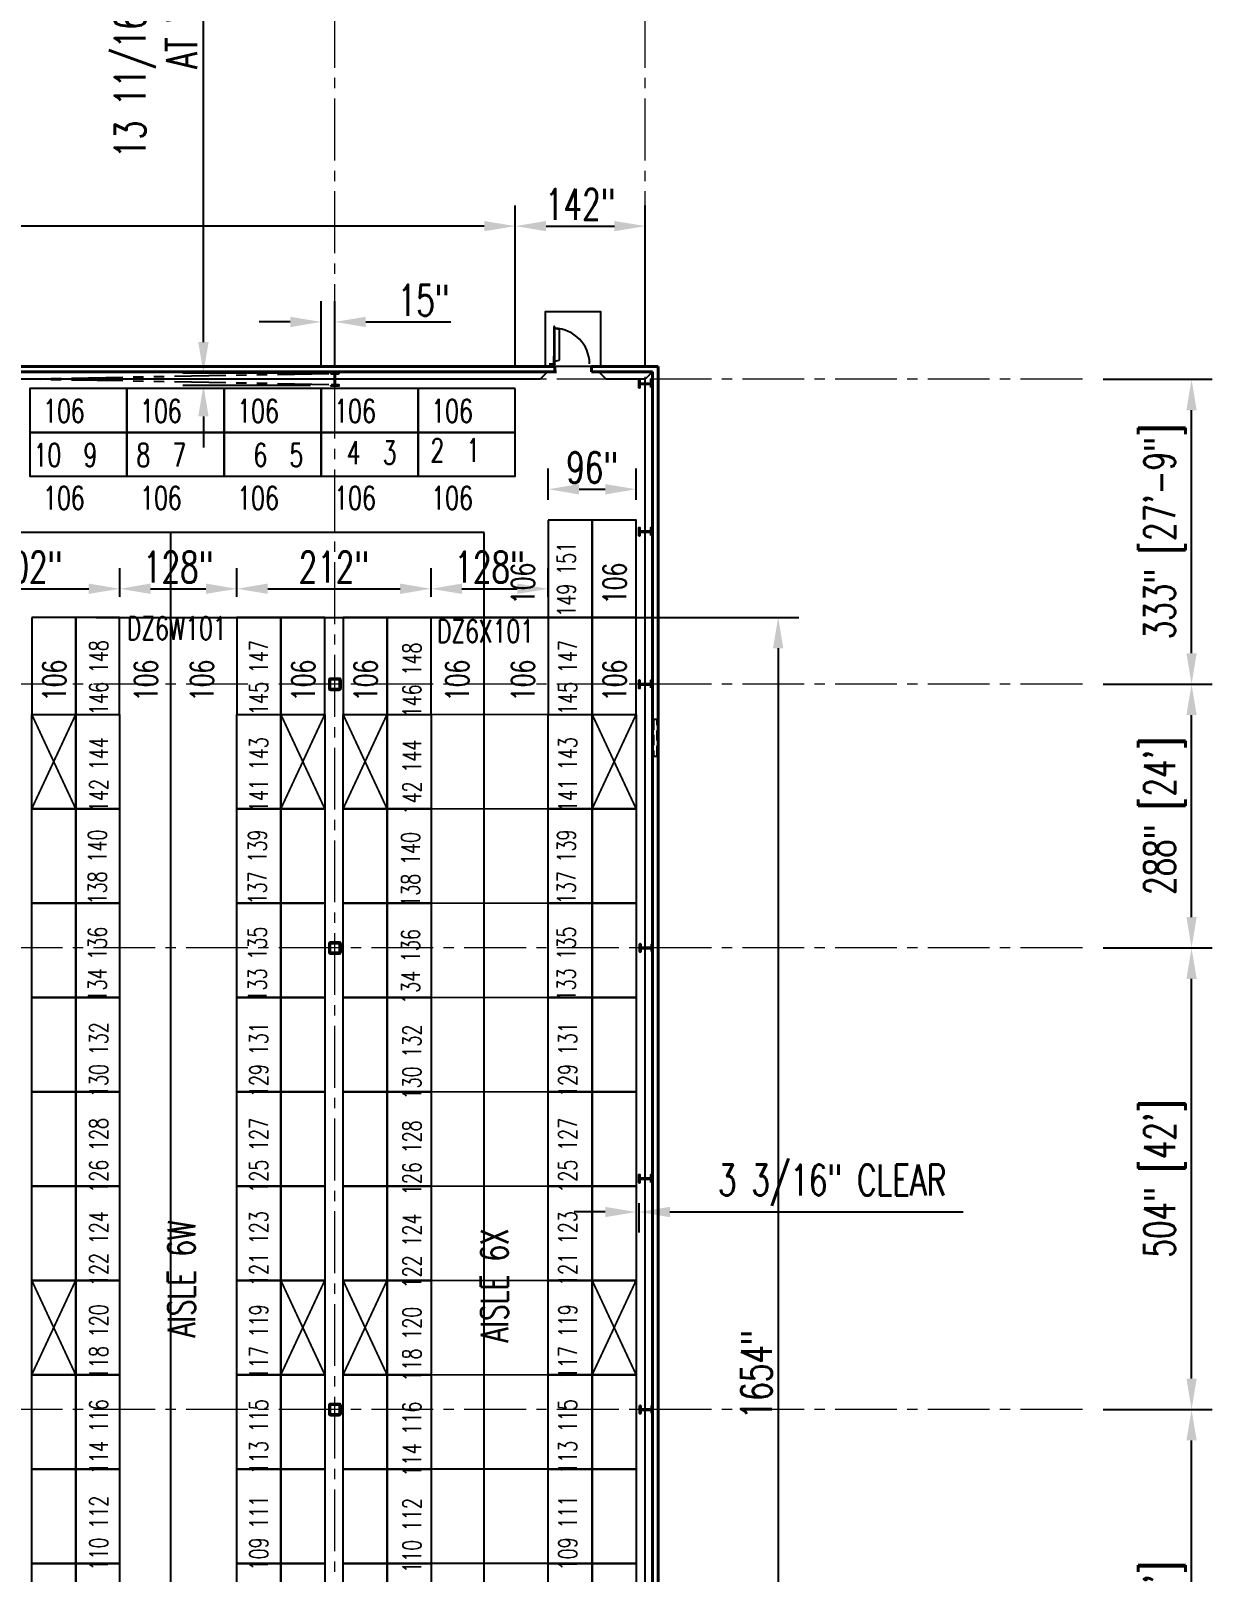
# Model space of a CAD drawing. Header units: inches. Extents: x -1028 to 37906, y -2339 to 19896.
# Drawn here: x 6210 to 7500, y 2828 to 4511 of the extents above; entities that cross this region are included whole.
import ezdxf

# ---------------------------------------------------------------- set-up
doc = ezdxf.new("R2010")
doc.units = ezdxf.units.IN
doc.header["$LTSCALE"] = 90
doc.header["$MEASUREMENT"] = 0
for name, pattern in [('CENTER2', [1.125, 0.75, -0.125, 0.125, -0.125]), ('HIDDEN', [0.375, 0.25, -0.125]), ('HIDDEN2', [0.1875, 0.125, -0.0625]), ('PHANTOM2', [1.25, 0.625, -0.125, 0.125, -0.125, 0.125, -0.125])]:
    doc.linetypes.add(name, pattern=pattern)
for name, color, linetype in [('FDIM', 2, 'Continuous'), ('HIDDENL', 94, 'HIDDEN'), ('RACKING', 5, 'Continuous')]:
    doc.layers.add(name, color=color, linetype=linetype)
for name, color, linetype, lineweight in [('X02461AFP1$0$UCB', 1, 'Continuous', 25), ('X02461AFP1$0$UCENTER', 9, 'CENTER2', 13), ('X02461AFP1$0$UCOLS', 6, 'Continuous', 40), ('X02461AFP1$0$UDR', 1, 'Continuous', 25), ('X02461AFP1$0$UFACCESS', 2, 'HIDDEN2', 25), ('X02461AFP1$0$UFLSL', 2, 'Continuous', 25), ('X02461AFP1$0$USTC', 4, 'Continuous', 25), ('X02461AFP1$0$UWI1', 6, 'Continuous', 40), ('X02461AFP1$0$UXBRACE', 2, 'PHANTOM2', 25)]:
    doc.layers.add(name, color=color, linetype=linetype, lineweight=lineweight)
doc.styles.add('2thirds', font='romans.shx', dxfattribs={"width": 0.7})
doc.dimstyles.new('2tfrac16', dxfattribs={"dimscale": 360, "dimtxt": 0.0938, "dimasz": 0.0938, "dimexe": 0.0625, "dimexo": 0.0625, "dimgap": 0.01, "dimtad": 1, "dimdec": 4, "dimzin": 1, "dimdsep": 46, "dimlunit": 5, "dimtxsty": '2thirds', "dimcen": 0.09, "dimclrd": 256, "dimclre": 256, "dimclrt": 256, "dimadec": 0, "dimazin": 0, "dimtfac": 0.75, "dimtdec": 4, "dimtofl": 0, "dimtmove": 0, "dimatfit": 0, "dimfxl": 1, "dimfrac": 2, "dimtolj": 1, "dimtzin": 0, "dimarcsym": 0})
doc.dimstyles.new('Copy of 2tfrac16 FEET', dxfattribs={"dimscale": 360, "dimtxt": 0.0938, "dimasz": 0.0938, "dimexe": 0.0625, "dimexo": 0.0625, "dimgap": 0.01, "dimtad": 1, "dimdec": 4, "dimzin": 1, "dimdsep": 46, "dimlunit": 5, "dimtxsty": '2thirds', "dimcen": 0.09, "dimclrd": 256, "dimclre": 256, "dimclrt": 256, "dimadec": 0, "dimazin": 0, "dimtfac": 0.75, "dimtdec": 4, "dimtofl": 0, "dimtmove": 0, "dimatfit": 0, "dimfxl": 1, "dimfrac": 2, "dimtolj": 1, "dimtzin": 0, "dimarcsym": 0})

# ---------------------------------------------------------------- blocks, each defined once
blk = doc.blocks.new('BAY')
blk.add_lwpolyline([(1, 1), (1, 0), (0, 0), (0, 1)], close=True)
blk = doc.blocks.new('*D14')
at = {"layer": 'Defpoints', "color": 0}
for p in [(6307, 3902.2), (6105, 3871), (6307, 3871)]:
    blk.add_point(p, dxfattribs=at)
at = {"layer": 'FDIM', "lineweight": -2}
for p, q in [((6105, 3893.5), (6105, 3924.7)), ((6307, 3893.5), (6307, 3924.7)), ((6138.7, 3902.2), (6273.2, 3902.2))]:
    blk.add_line(p, q, dxfattribs=at)
at = {"layer": 'FDIM'}
for points in [[(6138.7, 3907.9), (6138.7, 3896.6), (6105, 3902.2)], [(6273.2, 3907.9), (6273.2, 3896.6), (6307, 3902.2)]]:
    blk.add_solid(points, dxfattribs=at)
at = {"layer": 'FDIM', "insert": (6206, 3925.9), "char_height": 33.77, "attachment_point": 5, "style": '2thirds'}
blk.add_mtext('\\A1;202"', dxfattribs=at)
blk = doc.blocks.new('*D15')
at = {"layer": 'Defpoints', "color": 0}
for p in [(6435, 3902.2), (6307, 3871), (6435, 3871)]:
    blk.add_point(p, dxfattribs=at)
at = {"layer": 'FDIM', "lineweight": -2}
for p, q in [((6307, 3893.5), (6307, 3924.7)), ((6435, 3893.5), (6435, 3924.7)), ((6340.7, 3902.2), (6401.2, 3902.2))]:
    blk.add_line(p, q, dxfattribs=at)
at = {"layer": 'FDIM'}
for points in [[(6340.7, 3907.9), (6340.7, 3896.6), (6307, 3902.2)], [(6401.2, 3907.9), (6401.2, 3896.6), (6435, 3902.2)]]:
    blk.add_solid(points, dxfattribs=at)
at = {"layer": 'FDIM', "insert": (6371, 3925.9), "char_height": 33.77, "attachment_point": 5, "style": '2thirds'}
blk.add_mtext('\\A1;128"', dxfattribs=at)
blk = doc.blocks.new('*D28')
at = {"layer": 'Defpoints', "color": 0}
for p in [(6647, 3902.2), (6435, 3871), (6647, 3871)]:
    blk.add_point(p, dxfattribs=at)
at = {"layer": 'FDIM', "lineweight": -2}
for p, q in [((6435, 3893.5), (6435, 3924.7)), ((6647, 3893.5), (6647, 3924.7)), ((6468.7, 3902.2), (6613.2, 3902.2))]:
    blk.add_line(p, q, dxfattribs=at)
at = {"layer": 'FDIM'}
for points in [[(6468.7, 3907.9), (6468.7, 3896.6), (6435, 3902.2)], [(6613.2, 3907.9), (6613.2, 3896.6), (6647, 3902.2)]]:
    blk.add_solid(points, dxfattribs=at)
at = {"layer": 'FDIM', "insert": (6541, 3925.9), "char_height": 33.77, "attachment_point": 5, "style": '2thirds'}
blk.add_mtext('\\A1;212"', dxfattribs=at)
blk = doc.blocks.new('*D29')
at = {"layer": 'Defpoints', "color": 0}
for p in [(6775, 3902.2), (6647, 3871), (6775, 3871)]:
    blk.add_point(p, dxfattribs=at)
at = {"layer": 'FDIM', "lineweight": -2}
for p, q in [((6647, 3893.5), (6647, 3924.7)), ((6775, 3893.5), (6775, 3924.7)), ((6680.7, 3902.2), (6741.2, 3902.2))]:
    blk.add_line(p, q, dxfattribs=at)
at = {"layer": 'FDIM'}
for points in [[(6680.7, 3907.9), (6680.7, 3896.6), (6647, 3902.2)], [(6741.2, 3907.9), (6741.2, 3896.6), (6775, 3902.2)]]:
    blk.add_solid(points, dxfattribs=at)
at = {"layer": 'FDIM', "insert": (6711, 3925.9), "char_height": 33.77, "attachment_point": 5, "style": '2thirds'}
blk.add_mtext('\\A1;128"', dxfattribs=at)
blk = doc.blocks.new('*D30')
at = {"layer": 'Defpoints', "color": 0}
for p in [(6871, 4010.9), (6775, 3977), (6871, 3977)]:
    blk.add_point(p, dxfattribs=at)
at = {"layer": 'FDIM', "lineweight": -2}
for p, q in [((6775, 3999.5), (6775, 4033.4)), ((6871, 3999.5), (6871, 4033.4)), ((6808.7, 4010.9), (6837.2, 4010.9))]:
    blk.add_line(p, q, dxfattribs=at)
at = {"layer": 'FDIM'}
for points in [[(6808.7, 4016.5), (6808.7, 4005.2), (6775, 4010.9)], [(6837.2, 4016.5), (6837.2, 4005.2), (6871, 4010.9)]]:
    blk.add_solid(points, dxfattribs=at)
at = {"layer": 'FDIM', "insert": (6823, 4034.6), "char_height": 33.77, "attachment_point": 5, "style": '2thirds'}
blk.add_mtext('\\A1;96"', dxfattribs=at)
blk = doc.blocks.new('*D31')
at = {"layer": 'Defpoints', "color": 0}
for p in [(6871, 3250), (6874.1, 3254), (6874.1, 3221.7)]:
    blk.add_point(p, dxfattribs=at)
at = {"layer": 'FDIM', "lineweight": -2}
for p, q in [((6874.1, 3231.5), (6874.1, 3199.2)), ((6837.2, 3221.7), (6803.4, 3221.7)), ((6871, 3227.5), (6871, 3199.2)), ((6907.9, 3221.7), (7228, 3221.7))]:
    blk.add_line(p, q, dxfattribs=at)
at = {"layer": 'FDIM'}
for points in [[(6837.2, 3227.3), (6837.2, 3216), (6871, 3221.7)], [(6907.9, 3227.3), (6907.9, 3216), (6874.1, 3221.7)]]:
    blk.add_solid(points, dxfattribs=at)
at = {"layer": 'FDIM', "insert": (7084.9, 3251), "char_height": 33.768, "attachment_point": 5, "style": '2thirds'}
blk.add_mtext('\\A1;3 3/16" CLEAR', dxfattribs=at)
blk = doc.blocks.new('*D59')
at = {"layer": 'Defpoints', "color": 0}
for p in [(3983, 4298.2), (3983, 4121), (6739, 4121)]:
    blk.add_point(p, dxfattribs=at)
at = {"layer": 'FDIM', "lineweight": -2}
for p, q in [((3983, 4143.5), (3983, 4320.7)), ((6739, 4143.5), (6739, 4320.7)), ((6705.2, 4298.2), (4016.7, 4298.2))]:
    blk.add_line(p, q, dxfattribs=at)
at = {"layer": 'FDIM'}
for points in [[(4016.7, 4303.8), (4016.7, 4292.6), (3983, 4298.2)], [(6705.2, 4303.8), (6705.2, 4292.6), (6739, 4298.2)]]:
    blk.add_solid(points, dxfattribs=at)
at = {"layer": 'FDIM', "insert": (5437.2, 4321.9), "char_height": 33.768, "attachment_point": 5, "style": '2thirds'}
blk.add_mtext('\\A1;26 BAYS @ 106"cc = 2756"cc', dxfattribs=at)
blk = doc.blocks.new('*D60')
at = {"layer": 'Defpoints', "color": 0}
for p in [(6542, 4193.6), (6527, 4121), (6542, 4121)]:
    blk.add_point(p, dxfattribs=at)
at = {"layer": 'FDIM', "lineweight": -2}
for p, q in [((6527, 4143.5), (6527, 4216.1)), ((6542, 4143.5), (6542, 4216.1)), ((6493.2, 4193.6), (6459.4, 4193.6)), ((6575.7, 4193.6), (6668.5, 4193.6))]:
    blk.add_line(p, q, dxfattribs=at)
at = {"layer": 'FDIM'}
for points in [[(6493.2, 4199.2), (6493.2, 4187.9), (6527, 4193.6)], [(6575.7, 4199.2), (6575.7, 4187.9), (6542, 4193.6)]]:
    blk.add_solid(points, dxfattribs=at)
at = {"layer": 'FDIM', "insert": (6639, 4217.3), "char_height": 33.77, "attachment_point": 5, "style": '2thirds'}
blk.add_mtext('\\A1;15"', dxfattribs=at)
blk = doc.blocks.new('*D65')
at = {"layer": 'Defpoints', "color": 0}
for p in [(6881, 4298.2), (6739, 4121), (6881, 4121)]:
    blk.add_point(p, dxfattribs=at)
at = {"layer": 'FDIM', "lineweight": -2}
for p, q in [((6739, 4143.5), (6739, 4320.7)), ((6881, 4143.5), (6881, 4320.7)), ((6772.7, 4298.2), (6847.2, 4298.2))]:
    blk.add_line(p, q, dxfattribs=at)
at = {"layer": 'FDIM'}
for points in [[(6772.7, 4303.8), (6772.7, 4292.6), (6739, 4298.2)], [(6847.2, 4303.8), (6847.2, 4292.6), (6881, 4298.2)]]:
    blk.add_solid(points, dxfattribs=at)
at = {"layer": 'FDIM', "insert": (6810, 4321.9), "char_height": 33.77, "attachment_point": 5, "style": '2thirds'}
blk.add_mtext('\\A1;142"', dxfattribs=at)
blk = doc.blocks.new('*D66')
at = {"layer": 'Defpoints', "color": 0}
for p in [(6398.5, 4137.8), (6538, 4137.8), (6538, 4124.2)]:
    blk.add_point(p, dxfattribs=at)
at = {"layer": 'FDIM', "lineweight": -2}
for p, q in [((6398.5, 4171.6), (6398.5, 4715.1)), ((6515.5, 4137.8), (6376, 4137.8)), ((6515.5, 4124.2), (6376, 4124.2)), ((6398.5, 4090.4), (6398.5, 4056.6))]:
    blk.add_line(p, q, dxfattribs=at)
at = {"layer": 'FDIM'}
for points in [[(6392.8, 4171.6), (6404.1, 4171.6), (6398.5, 4137.8)], [(6392.8, 4090.4), (6404.1, 4090.4), (6398.5, 4124.2)]]:
    blk.add_solid(points, dxfattribs=at)
at = {"layer": 'FDIM', "insert": (6346.6, 4533.7), "char_height": 33.768, "attachment_point": 5, "rotation": 90, "style": '2thirds'}
blk.add_mtext('\\A1;13 11/16" COLUMN\\PAT WALL', dxfattribs=at)
blk = doc.blocks.new('*D131')
at = {"layer": 'Defpoints', "color": 0}
for p in [(7358.3, 3006), (7477.5, 3006), (7358.3, 2502)]:
    blk.add_point(p, dxfattribs=at)
at = {"layer": 'FDIM', "lineweight": -2}
for p, q in [((7380.8, 3006), (7500, 3006)), ((7477.5, 2535.8), (7477.5, 2972.2)), ((7380.8, 2502), (7500, 2502))]:
    blk.add_line(p, q, dxfattribs=at)
at = {"layer": 'FDIM'}
for points in [[(7471.9, 2972.2), (7483.1, 2972.2), (7477.5, 3006)], [(7471.9, 2535.8), (7483.1, 2535.8), (7477.5, 2502)]]:
    blk.add_solid(points, dxfattribs=at)
at = {"layer": 'FDIM', "insert": (7448.2, 2754), "char_height": 33.768, "attachment_point": 5, "rotation": 90, "style": '2thirds'}
blk.add_mtext('\\A1;504" [42\']', dxfattribs=at)
blk = doc.blocks.new('*D132')
at = {"layer": 'Defpoints', "color": 0}
for p in [(7358.3, 3510), (7477.5, 3510), (7358.3, 3006)]:
    blk.add_point(p, dxfattribs=at)
at = {"layer": 'FDIM', "lineweight": -2}
for p, q in [((7380.8, 3510), (7500, 3510)), ((7477.5, 3039.8), (7477.5, 3476.2)), ((7380.8, 3006), (7500, 3006))]:
    blk.add_line(p, q, dxfattribs=at)
at = {"layer": 'FDIM'}
for points in [[(7471.9, 3476.2), (7483.1, 3476.2), (7477.5, 3510)], [(7471.9, 3039.8), (7483.1, 3039.8), (7477.5, 3006)]]:
    blk.add_solid(points, dxfattribs=at)
at = {"layer": 'FDIM', "insert": (7448.2, 3258), "char_height": 33.768, "attachment_point": 5, "rotation": 90, "style": '2thirds'}
blk.add_mtext('\\A1;504" [42\']', dxfattribs=at)
blk = doc.blocks.new('*D133')
at = {"layer": 'Defpoints', "color": 0}
for p in [(7358.3, 3798), (7477.5, 3798), (7358.3, 3510)]:
    blk.add_point(p, dxfattribs=at)
at = {"layer": 'FDIM', "lineweight": -2}
for p, q in [((7380.8, 3798), (7500, 3798)), ((7477.5, 3543.8), (7477.5, 3764.2)), ((7380.8, 3510), (7500, 3510))]:
    blk.add_line(p, q, dxfattribs=at)
at = {"layer": 'FDIM'}
for points in [[(7471.9, 3764.2), (7483.1, 3764.2), (7477.5, 3798)], [(7471.9, 3543.8), (7483.1, 3543.8), (7477.5, 3510)]]:
    blk.add_solid(points, dxfattribs=at)
at = {"layer": 'FDIM', "insert": (7448.2, 3654), "char_height": 33.768, "attachment_point": 5, "rotation": 90, "style": '2thirds'}
blk.add_mtext('\\A1;288" [24\']', dxfattribs=at)
blk = doc.blocks.new('*D134')
at = {"layer": 'Defpoints', "color": 0}
for p in [(7358.3, 4131), (7477.5, 4131), (7358.3, 3798)]:
    blk.add_point(p, dxfattribs=at)
at = {"layer": 'FDIM', "lineweight": -2}
for p, q in [((7380.8, 4131), (7500, 4131)), ((7477.5, 3831.8), (7477.5, 4097.2)), ((7380.8, 3798), (7500, 3798))]:
    blk.add_line(p, q, dxfattribs=at)
at = {"layer": 'FDIM'}
for points in [[(7471.9, 4097.2), (7483.1, 4097.2), (7477.5, 4131)], [(7471.9, 3831.8), (7483.1, 3831.8), (7477.5, 3798)]]:
    blk.add_solid(points, dxfattribs=at)
at = {"layer": 'FDIM', "insert": (7448.2, 3964.5), "char_height": 33.768, "attachment_point": 5, "rotation": 90, "style": '2thirds'}
blk.add_mtext('\\A1;333" [27\'-9"]', dxfattribs=at)
blk = doc.blocks.new('*D211')
at = {"lineweight": -2}
for p, q in [((6281.5, 3871), (7048.6, 3871)), ((7026.1, 3837.2), (7026.1, 2250.8)), ((6329.5, 2217), (7048.6, 2217))]:
    blk.add_line(p, q, dxfattribs=at)
for points in [[(7020.4, 3837.2), (7031.7, 3837.2), (7026.1, 3871)], [(7020.4, 2250.8), (7031.7, 2250.8), (7026.1, 2217)]]:
    blk.add_solid(points)
at = {"layer": 'Defpoints', "color": 0}
for p in [(6259, 3871), (6307, 2217), (7026.1, 2217)]:
    blk.add_point(p, dxfattribs=at)
at = {"insert": (7002.4, 3044), "char_height": 33.77, "attachment_point": 5, "rotation": 90, "style": '2thirds'}
blk.add_mtext('\\A1;1654"', dxfattribs=at)

msp = doc.modelspace()

# ---------------------------------------------------------------- linework, layer by layer
for p, q in [((6705.064993, 3963.823245), (4028.181153, 3963.823245)), ((6362.484996, 3963.107367), (6362.484996, 198.119197)), ((6705.064993, 198.080186), (6705.064993, 3963.823245))]:
    msp.add_line(p, q)
at = {"layer": 'HIDDENL', "const_width": 2}
for points in [[(6646.978386, 3870.985913), (6774.978386, 3870.985913)], [(6210.978386, 3764.985913), (6258.978386, 3661.985913)], [(6210.978386, 3661.985913), (6258.978386, 3764.985913)], [(6482.978386, 3661.985913), (6530.978386, 3764.985913)], [(6482.978386, 3764.985913), (6530.978386, 3661.985913)], [(6550.978386, 3764.985913), (6598.978386, 3661.985913)], [(6550.978386, 3661.985913), (6598.978386, 3764.985913)], [(6646.978386, 3764.985913), (6774.978386, 3764.985913)], [(6822.978386, 3764.985913), (6870.978386, 3661.985913)], [(6822.978386, 3661.985913), (6870.978386, 3764.985913)], [(6646.978386, 3661.985913), (6774.978386, 3661.985913)], [(6646.978386, 3558.985913), (6774.978386, 3558.985913)], [(6646.978386, 3455.985913), (6774.978386, 3455.985913)], [(6646.978386, 3352.985913), (6774.978386, 3352.985913)], [(6646.978386, 3249.985913), (6774.978386, 3249.985913)], [(6210.978386, 3146.985913), (6258.978386, 3043.985913)], [(6210.978386, 3043.985913), (6258.978386, 3146.985913)], [(6482.978386, 3043.985913), (6530.978386, 3146.985913)], [(6482.978386, 3146.985913), (6530.978386, 3043.985913)], [(6550.978386, 3146.985913), (6598.978386, 3043.985913)], [(6550.978386, 3043.985913), (6598.978386, 3146.985913)], [(6646.978386, 3146.985913), (6774.978386, 3146.985913)], [(6822.978386, 3146.985913), (6870.978386, 3043.985913)], [(6822.978386, 3043.985913), (6870.978386, 3146.985913)], [(6646.978386, 3043.985913), (6774.978386, 3043.985913)], [(6646.978386, 2940.985913), (6774.978386, 2940.985913)], [(6646.978386, 2837.985913), (6774.978386, 2837.985913)]]:
    msp.add_lwpolyline(points, dxfattribs=at)
at = {"layer": 'X02461AFP1$0$UCB'}
for p, q in [((6766.091208, 4130.996885), (3904.978386, 4130.996885)), ((6774.080236, 4138.985913), (6766.091208, 4130.996885)), ((6830.072649, 4138.985913), (6838.069389, 4130.989173)), ((6880.981646, 4130.989173), (6838.069389, 4130.989173)), ((6880.978386, 6.985913), (6880.978386, 4130.989173)), ((6888.978386, 4138.985913), (6880.981646, 4130.989173))]:
    msp.add_line(p, q, dxfattribs=at)
at = {"layer": 'X02461AFP1$0$UCENTER'}
for p, q in [((6541.978386, -1198.813599), (6541.978386, 4853.515788)), ((6880.978386, -1198.813599), (6880.978386, 4853.515788)), ((7358.264777, 4130.985913), (1014.154905, 4130.985913)), ((7358.264777, 3797.985913), (3816.460771, 3797.985913)), ((7358.264777, 3509.985913), (3816.460771, 3509.985913)), ((7358.264777, 3005.985913), (1014.154905, 3005.985913))]:
    msp.add_line(p, q, dxfattribs=at)
at = {"layer": 'X02461AFP1$0$UCOLS'}
for points in [[(6537.980886, 4124.685913), (6537.980886, 4124.155913), (6545.975886, 4124.155913), (6545.975886, 4124.685913), (6542.913386, 4124.685913, -0.4142135624), (6542.130886, 4125.468413), (6542.130886, 4136.503413, -0.4142135624), (6542.913386, 4137.285913), (6545.975886, 4137.285913), (6545.975886, 4137.815913), (6537.980886, 4137.815913), (6537.980886, 4137.285913), (6541.043386, 4137.285913, -0.4142135624), (6541.825886, 4136.503413), (6541.825886, 4125.468413, -0.4142135624), (6541.043386, 4124.685913)], [(6887.278386, 4121.988413), (6887.808386, 4121.988413), (6887.808386, 4129.983413), (6887.278386, 4129.983413), (6887.278386, 4126.920913, -0.4142135624), (6886.495886, 4126.138413), (6875.460886, 4126.138413, -0.4142135624), (6874.678386, 4126.920913), (6874.678386, 4129.983413), (6874.148386, 4129.983413), (6874.148386, 4121.988413), (6874.678386, 4121.988413), (6874.678386, 4125.050913, -0.4142135624), (6875.460886, 4125.833413), (6886.495886, 4125.833413, -0.4142135624), (6887.278386, 4125.050913)], [(6887.278386, 3960.488413), (6887.808386, 3960.488413), (6887.808386, 3968.483413), (6887.278386, 3968.483413), (6887.278386, 3965.420913, -0.4142135624), (6886.495886, 3964.638413), (6875.460886, 3964.638413, -0.4142135624), (6874.678386, 3965.420913), (6874.678386, 3968.483413), (6874.148386, 3968.483413), (6874.148386, 3960.488413), (6874.678386, 3960.488413), (6874.678386, 3963.550913, -0.4142135624), (6875.460886, 3964.333413), (6886.495886, 3964.333413, -0.4142135624), (6887.278386, 3963.550913)], [(6535.978386, 3793.235913, 0.4142135624), (6537.228386, 3791.985913), (6546.728386, 3791.985913, 0.4142135624), (6547.978386, 3793.235913), (6547.978386, 3802.735913, 0.4142135624), (6546.728386, 3803.985913), (6537.228386, 3803.985913, 0.4142135624), (6535.978386, 3802.735913)], [(6536.603386, 3793.235913, 0.4142135624), (6537.228386, 3792.610913), (6546.728386, 3792.610913, 0.4142135624), (6547.353386, 3793.235913), (6547.353386, 3802.735913, 0.4142135624), (6546.728386, 3803.360913), (6537.228386, 3803.360913, 0.4142135624), (6536.603386, 3802.735913)], [(6887.278386, 3793.988413), (6887.808386, 3793.988413), (6887.808386, 3801.983413), (6887.278386, 3801.983413), (6887.278386, 3798.920913, -0.4142135624), (6886.495886, 3798.138413), (6875.460886, 3798.138413, -0.4142135624), (6874.678386, 3798.920913), (6874.678386, 3801.983413), (6874.148386, 3801.983413), (6874.148386, 3793.988413), (6874.678386, 3793.988413), (6874.678386, 3797.050913, -0.4142135624), (6875.460886, 3797.833413), (6886.495886, 3797.833413, -0.4142135624), (6887.278386, 3797.050913)], [(6535.978386, 3505.235913, 0.4142135624), (6537.228386, 3503.985913), (6546.728386, 3503.985913, 0.4142135624), (6547.978386, 3505.235913), (6547.978386, 3514.735913, 0.4142135624), (6546.728386, 3515.985913), (6537.228386, 3515.985913, 0.4142135624), (6535.978386, 3514.735913)], [(6536.603386, 3505.235913, 0.4142135624), (6537.228386, 3504.610913), (6546.728386, 3504.610913, 0.4142135624), (6547.353386, 3505.235913), (6547.353386, 3514.735913, 0.4142135624), (6546.728386, 3515.360913), (6537.228386, 3515.360913, 0.4142135624), (6536.603386, 3514.735913)], [(6888.278386, 3505.988413), (6888.808386, 3505.988413), (6888.808386, 3513.983413), (6888.278386, 3513.983413), (6888.278386, 3510.920913, -0.4142135624), (6887.495886, 3510.138413), (6876.460886, 3510.138413, -0.4142135624), (6875.678386, 3510.920913), (6875.678386, 3513.983413), (6875.148386, 3513.983413), (6875.148386, 3505.988413), (6875.678386, 3505.988413), (6875.678386, 3509.050913, -0.4142135624), (6876.460886, 3509.833413), (6887.495886, 3509.833413, -0.4142135624), (6888.278386, 3509.050913)], [(6887.278386, 3253.988413), (6887.808386, 3253.988413), (6887.808386, 3261.983413), (6887.278386, 3261.983413), (6887.278386, 3258.920913, -0.4142135624), (6886.495886, 3258.138413), (6875.460886, 3258.138413, -0.4142135624), (6874.678386, 3258.920913), (6874.678386, 3261.983413), (6874.148386, 3261.983413), (6874.148386, 3253.988413), (6874.678386, 3253.988413), (6874.678386, 3257.050913, -0.4142135624), (6875.460886, 3257.833413), (6886.495886, 3257.833413, -0.4142135624), (6887.278386, 3257.050913)], [(6535.978386, 3001.235913, 0.4142135624), (6537.228386, 2999.985913), (6546.728386, 2999.985913, 0.4142135624), (6547.978386, 3001.235913), (6547.978386, 3010.735913, 0.4142135624), (6546.728386, 3011.985913), (6537.228386, 3011.985913, 0.4142135624), (6535.978386, 3010.735913)], [(6536.603386, 3001.235913, 0.4142135624), (6537.228386, 3000.610913), (6546.728386, 3000.610913, 0.4142135624), (6547.353386, 3001.235913), (6547.353386, 3010.735913, 0.4142135624), (6546.728386, 3011.360913), (6537.228386, 3011.360913, 0.4142135624), (6536.603386, 3010.735913)], [(6888.278386, 3001.988413), (6888.808386, 3001.988413), (6888.808386, 3009.983413), (6888.278386, 3009.983413), (6888.278386, 3006.920913, -0.4142135624), (6887.495886, 3006.138413), (6876.460886, 3006.138413, -0.4142135624), (6875.678386, 3006.920913), (6875.678386, 3009.983413), (6875.148386, 3009.983413), (6875.148386, 3001.988413), (6875.678386, 3001.988413), (6875.678386, 3005.050913, -0.4142135624), (6876.460886, 3005.833413), (6887.495886, 3005.833413, -0.4142135624), (6888.278386, 3005.050913)]]:
    msp.add_lwpolyline(points, format="xyb", close=True, dxfattribs=at)
at = {"layer": 'X02461AFP1$0$UDR'}
for p, q in [((6781.174467, 4188.512888), (6781.174467, 4148.548413)), ((6782.111967, 4188.512888), (6781.174467, 4188.512888)), ((6782.111967, 4148.548413), (6782.111967, 4188.512888)), ((6787.111967, 4185.151744), (6782.112095, 4186.498082)), ((6787.111967, 4151.893968), (6787.111967, 4185.151744)), ((6780.65486, 4147.548413), (6775.861967, 4147.548413)), ((6780.611967, 4156.360913), (6780.611967, 4147.780856)), ((6782.111967, 4150.554222), (6787.111967, 4151.893968)), ((6782.111967, 4147.985913), (6782.111967, 4147.048413))]:
    msp.add_line(p, q, dxfattribs=at)
msp.add_circle((6781.361967, 4147.798413), 0.75, dxfattribs=at)
msp.add_arc((6781.361967, 4147.798413), 38.706938, 0.050553566, 88.889557064, dxfattribs=at)
at = {"layer": 'X02461AFP1$0$UFACCESS'}
msp.add_lwpolyline([(6893.825714, 3719.493954), (6893.825714, 3759.493954), (6889.825714, 3759.493954), (6889.825714, 3719.493954)], close=True, dxfattribs=at)
at = {"layer": 'X02461AFP1$0$UFLSL'}
msp.add_line((6822.076442, 4144.983125), (6782.076442, 4144.983125), dxfattribs=at)
at = {"layer": 'X02461AFP1$0$USTC'}
msp.add_lwpolyline([(6772.078137, 4144.983066), (6772.078137, 4204.983066), (6832.078137, 4204.983066), (6832.078137, 4144.983066)], dxfattribs=at)
at = {"layer": 'X02461AFP1$0$UWI1'}
for p, q in [((6782.076442, 4144.985913), (3832.951467, 4144.985913)), ((6782.080757, 4138.985913), (6782.078143, 4144.983093)), ((6894.978386, 4144.985913), (6822.078143, 4144.985913)), ((6822.080757, 4138.985913), (6822.078143, 4144.983125)), ((6894.978386, -5.014087), (6894.978386, 4144.985913)), ((6784.076442, 4138.985913), (3896.978386, 4138.985913)), ((6888.978386, 4138.985913), (6822.080757, 4138.985913)), ((6888.978386, -1.014087), (6888.978386, 4138.985913))]:
    msp.add_line(p, q, dxfattribs=at)
at = {"layer": 'X02461AFP1$0$UXBRACE'}
for p, q in [((6535.444158, 4124.985913), (5876.512614, 4136.985913)), ((6535.444158, 4136.985913), (5876.512614, 4124.985913))]:
    msp.add_line(p, q, dxfattribs=at)

# ---------------------------------------------------------------- block references
at = {"layer": 'RACKING', "xscale": -48, "yscale": 106, "zscale": 48, "rotation": 270}
for p in [(6208.978386, 4072.985913), (6314.978386, 4072.985913), (6420.978386, 4072.985913), (6526.978386, 4072.985913), (6632.978386, 4072.985913), (6208.978386, 4024.985913), (6314.978386, 4024.985913), (6420.978386, 4024.985913), (6526.978386, 4024.985913), (6632.978386, 4024.985913)]:
    msp.add_blockref('BAY', p, dxfattribs=at)
at = {"layer": 'RACKING', "zscale": 48}
for p, xscale, yscale in [((6822.978386, 3870.985913), -48, 106), ((6870.978386, 3870.985913), -48, 106), ((6258.978386, 3764.985913), -48, 106), ((6306.978386, 3764.985913), -48, 106), ((6482.978386, 3764.985913), -48, 106), ((6530.978386, 3764.985913), -48, 106), ((6598.978386, 3764.985913), -48, 106), ((6646.978386, 3764.985913), -48, 106), ((6822.978386, 3764.985913), -48, 106), ((6870.978386, 3764.985913), -48, 106), ((6210.978386, 3661.985913), 48, 103), ((6258.978386, 3661.985913), 48, 103), ((6434.978386, 3661.985913), 48, 103), ((6482.978386, 3661.985913), 48, 103), ((6550.978386, 3661.985913), 48, 103), ((6598.978386, 3661.985913), 48, 103), ((6774.978386, 3661.985913), 48, 103), ((6822.978386, 3661.985913), 48, 103), ((6210.978386, 3558.985913), 48, 103), ((6258.978386, 3558.985913), 48, 103), ((6434.978386, 3558.985913), 48, 103), ((6482.978386, 3558.985913), 48, 103), ((6550.978386, 3558.985913), 48, 103), ((6598.978386, 3558.985913), 48, 103), ((6774.978386, 3558.985913), 48, 103), ((6822.978386, 3558.985913), 48, 103), ((6210.978386, 3455.985913), 48, 103), ((6258.978386, 3455.985913), 48, 103), ((6434.978386, 3455.985913), 48, 103), ((6482.978386, 3455.985913), 48, 103), ((6550.978386, 3455.985913), 48, 103), ((6598.978386, 3455.985913), 48, 103), ((6774.978386, 3455.985913), 48, 103), ((6822.978386, 3455.985913), 48, 103), ((6210.978386, 3352.985913), 48, 103), ((6258.978386, 3352.985913), 48, 103), ((6434.978386, 3352.985913), 48, 103), ((6482.978386, 3352.985913), 48, 103), ((6550.978386, 3352.985913), 48, 103), ((6598.978386, 3352.985913), 48, 103), ((6774.978386, 3352.985913), 48, 103), ((6822.978386, 3352.985913), 48, 103), ((6210.978386, 3249.985913), 48, 103), ((6258.978386, 3249.985913), 48, 103), ((6434.978386, 3249.985913), 48, 103), ((6482.978386, 3249.985913), 48, 103), ((6550.978386, 3249.985913), 48, 103), ((6598.978386, 3249.985913), 48, 103), ((6774.978386, 3249.985913), 48, 103), ((6822.978386, 3249.985913), 48, 103), ((6210.978386, 3146.985913), 48, 103), ((6258.978386, 3146.985913), 48, 103), ((6434.978386, 3146.985913), 48, 103), ((6482.978386, 3146.985913), 48, 103), ((6550.978386, 3146.985913), 48, 103), ((6598.978386, 3146.985913), 48, 103), ((6774.978386, 3146.985913), 48, 103), ((6822.978386, 3146.985913), 48, 103), ((6210.978386, 3043.985913), 48, 103), ((6258.978386, 3043.985913), 48, 103), ((6434.978386, 3043.985913), 48, 103), ((6482.978386, 3043.985913), 48, 103), ((6550.978386, 3043.985913), 48, 103), ((6598.978386, 3043.985913), 48, 103), ((6774.978386, 3043.985913), 48, 103), ((6822.978386, 3043.985913), 48, 103), ((6210.978386, 2940.985913), 48, 103), ((6258.978386, 2940.985913), 48, 103), ((6434.978386, 2940.985913), 48, 103), ((6482.978386, 2940.985913), 48, 103), ((6550.978386, 2940.985913), 48, 103), ((6598.978386, 2940.985913), 48, 103), ((6774.978386, 2940.985913), 48, 103), ((6822.978386, 2940.985913), 48, 103), ((6210.978386, 2837.985913), 48, 103), ((6258.978386, 2837.985913), 48, 103), ((6434.978386, 2837.985913), 48, 103), ((6482.978386, 2837.985913), 48, 103), ((6550.978386, 2837.985913), 48, 103), ((6598.978386, 2837.985913), 48, 103), ((6774.978386, 2837.985913), 48, 103), ((6822.978386, 2837.985913), 48, 103), ((6210.978386, 2734.985913), 48, 103), ((6258.978386, 2734.985913), 48, 103), ((6434.978386, 2734.985913), 48, 103), ((6482.978386, 2734.985913), 48, 103), ((6550.978386, 2734.985913), 48, 103), ((6598.978386, 2734.985913), 48, 103), ((6774.978386, 2734.985913), 48, 103), ((6822.978386, 2734.985913), 48, 103)]:
    msp.add_blockref('BAY', p, dxfattribs=dict(at, xscale=xscale, yscale=yscale))

# ---------------------------------------------------------------- texts
at = {"char_height": 25, "width": 113.26176624, "attachment_point": 1, "style": '2thirds'}
for s, insert in [('DZ6W101', (6314.922954, 3871.569613)), ('DZ6X101', (6653.566797, 3868.367896))]:
    msp.add_mtext(s, dxfattribs=dict(at, insert=insert))
at = {"layer": 'FDIM', "style": '2thirds', "width": 0.7}
for s, p in [('106', (6223.375269, 4083.789602)), ('106', (6329.375269, 4083.789602)), ('106', (6435.375269, 4083.789602)), ('106', (6541.375269, 4083.789602)), ('106', (6647.375269, 4083.789602)), ('10  9', (6213.054694, 4035.578026)), ('8  7', (6325.273747, 4035.578026)), ('6  5', (6453.151237, 4035.578026)), ('4  3', (6554.931279, 4038.186761)), ('2  1', (6646.272343, 4040.795476)), ('106', (6223.375269, 3988.832465)), ('106', (6329.375269, 3988.832465)), ('106', (6435.375269, 3988.832465)), ('106', (6541.375269, 3988.832465)), ('106', (6647.375269, 3988.832465))]:
    msp.add_text(s, height=25.2085466, dxfattribs=at).set_placement(p)
for s, height, p in [('149 151', 20, (6804.886587, 3871.74654)), ('106', 25.2085466, (6759.979803, 3885.382795)), ('106', 25.2085466, (6860.174697, 3885.382795)), ('146 148', 20, (6294.217307, 3764.407731)), ('145 147', 20, (6468.934091, 3764.407741)), ('146 148', 20, (6636.093861, 3761.798995)), ('145 147', 20, (6806.353568, 3764.488635)), ('106', 25.2085466, (6248.174697, 3779.382795)), ('106', 25.2085466, (6348.36959, 3779.382795)), ('106', 25.2085466, (6409.547659, 3779.382795)), ('106', 25.2085466, (6520.174697, 3779.382795)), ('106', 25.2085466, (6588.174697, 3779.382795)), ('106', 25.2085466, (6688.36959, 3779.382795)), ('106', 25.2085466, (6759.979803, 3779.382795)), ('106', 25.2085466, (6860.174697, 3779.382795)), ('142 144', 20, (6294.217307, 3658.407731)), ('141 143', 20, (6468.934091, 3658.407741)), ('141 143', 20, (6806.353568, 3658.488635)), ('142 144', 20, (6636.093861, 3655.798995)), ('138 140', 20, (6292.750305, 3557.616986)), ('137 139', 20, (6467.467089, 3557.616996)), ('137 139', 20, (6804.886565, 3557.69789)), ('138 140', 20, (6634.626859, 3555.008251)), ('134 136', 20, (6292.750305, 3451.616986)), ('133 135', 20, (6467.467089, 3451.616996)), ('134 136', 20, (6634.626859, 3449.008251)), ('133 135', 20, (6804.886565, 3451.69789)), ('130 132', 20, (6294.217307, 3347.270557)), ('129 131', 20, (6468.934091, 3347.270567)), ('130 132', 20, (6636.093861, 3344.661821)), ('129 131', 20, (6806.353568, 3347.351461)), ('126 128', 20, (6294.217307, 3242.717032)), ('125 127', 20, (6468.934091, 3242.717043)), ('126 128', 20, (6636.093861, 3240.108297)), ('125 127', 20, (6806.353568, 3242.797937)), ('122 124', 20, (6294.220143, 3140.929288)), ('121 123', 20, (6468.936927, 3140.929299)), ('122 124', 20, (6636.096697, 3138.320553)), ('121 123', 20, (6806.356404, 3141.010193)), ('AISLE 6W', 30, (6389.500957, 3084.857496)), ('AISLE 6X', 30, (6731.325091, 3079.525304)), ('118 120', 20, (6294.220143, 3039.268643)), ('117 119', 20, (6468.936927, 3039.268653)), ('118 120', 20, (6636.096697, 3036.659907)), ('117 119', 20, (6806.356404, 3039.349547)), ('114 116', 20, (6294.220143, 2935.585019)), ('113 115', 20, (6468.936927, 2935.58503)), ('114 116', 20, (6636.096697, 2932.976284)), ('113 115', 20, (6806.356404, 2935.665924)), ('110 112', 20, (6294.220143, 2830.308239)), ('109 111', 20, (6468.936927, 2830.308249)), ('110 112', 20, (6636.096697, 2827.699504)), ('109 111', 20, (6806.356404, 2830.389144))]:
    msp.add_text(s, height=height, rotation=90, dxfattribs=at).set_placement(p)

# ---------------------------------------------------------------- dimensions: what is measured, and where the dimension line sits
dim = msp.add_linear_dim(base=(7026.058588, 2216.985913), p1=(6258.978386, 3870.985913), p2=(6306.978386, 2216.985913), angle=90, dimstyle='2tfrac16', override={"dimpost": '"'})
dim.commit()
dim.dimension.update_dxf_attribs({"geometry": '*D211', "text_midpoint": (7002.358588, 3043.985913)})
at = {"layer": 'FDIM'}
dim = msp.add_linear_dim(base=(6398.45258, 4137.815913), p1=(6537.980886, 4124.155913), p2=(6537.980886, 4137.815913), angle=90, text='<> COLUMN\\PAT WALL', dimstyle='2tfrac16', override={"dimpost": '"'}, dxfattribs=at)
dim.commit()
dim.dimension.update_dxf_attribs({"geometry": '*D66', "text_midpoint": (6398.45258, 4533.687513), "dimtype": 160})
dim = msp.add_linear_dim(base=(3982.978386, 4298.201118), p1=(6738.978386, 4120.985913), p2=(3982.978386, 4120.985913), text='26 BAYS @ 106"cc = <>cc', dimstyle='2tfrac16', override={"dimpost": '"'}, dxfattribs=at)
dim.commit()
dim.dimension.update_dxf_attribs({"geometry": '*D59', "text_midpoint": (5437.198855, 4298.201118), "dimtype": 160})
for base, p1, p2, picture, middle in [((6880.978386, 4298.201118), (6738.978386, 4120.985913), (6880.978386, 4120.985913), '*D65', (6809.978386, 4321.901118)), ((6541.978386, 4193.576488), (6526.978386, 4120.985913), (6541.978386, 4120.985913), '*D60', (6639.003186, 4217.276488)), ((6870.978386, 4010.850056), (6774.978386, 3976.985913), (6870.978386, 3976.985913), '*D30', (6822.978386, 4034.550056)), ((6306.978386, 3902.228323), (6104.978386, 3870.985913), (6306.978386, 3870.985913), '*D14', (6205.978386, 3925.928323)), ((6434.978386, 3902.228323), (6306.978386, 3870.985913), (6434.978386, 3870.985913), '*D15', (6370.978386, 3925.928323)), ((6646.978386, 3902.228323), (6434.978386, 3870.985913), (6646.978386, 3870.985913), '*D28', (6540.978386, 3925.928323)), ((6774.978386, 3902.228323), (6646.978386, 3870.985913), (6774.978386, 3870.985913), '*D29', (6710.978386, 3925.928323))]:
    dim = msp.add_linear_dim(base=base, p1=p1, p2=p2, dimstyle='2tfrac16', override={"dimpost": '"'}, dxfattribs=at)
    dim.commit()
    dim.dimension.update_dxf_attribs({"geometry": picture, "text_midpoint": middle})
for base, p1, p2, override, picture, middle in [((7477.509463, 4130.985913), (7358.264777, 3797.985913), (7358.264777, 4130.985913), {"dimpost": '"'}, '*D134', (7448.181463, 3964.485913)), ((7477.509463, 3797.985913), (7358.264777, 3509.985913), (7358.264777, 3797.985913), {"dimpost": '"', "dimtmove": 1}, '*D133', (7448.181463, 3653.985913)), ((7477.509463, 3509.985913), (7358.264777, 3005.985913), (7358.264777, 3509.985913), {"dimpost": '"', "dimtmove": 1}, '*D132', (7448.181463, 3257.985913)), ((7477.509463, 3005.985913), (7358.264777, 2501.985913), (7358.264777, 3005.985913), {"dimpost": '"', "dimtmove": 1}, '*D131', (7448.181463, 2753.985913))]:
    dim = msp.add_linear_dim(base=base, p1=p1, p2=p2, angle=90, dimstyle='Copy of 2tfrac16 FEET', override=override, dxfattribs=at)
    dim.commit()
    dim.dimension.update_dxf_attribs({"geometry": picture, "text_midpoint": middle})
dim = msp.add_linear_dim(base=(6874.148386, 3221.666157), p1=(6870.978386, 3249.985913), p2=(6874.148386, 3253.988413), text='<> CLEAR', dimstyle='2tfrac16', override={"dimpost": '"'}, dxfattribs=at)
dim.commit()
dim.dimension.update_dxf_attribs({"geometry": '*D31', "text_midpoint": (7084.858786, 3250.994157)})

doc.saveas('drawing.dxf')
